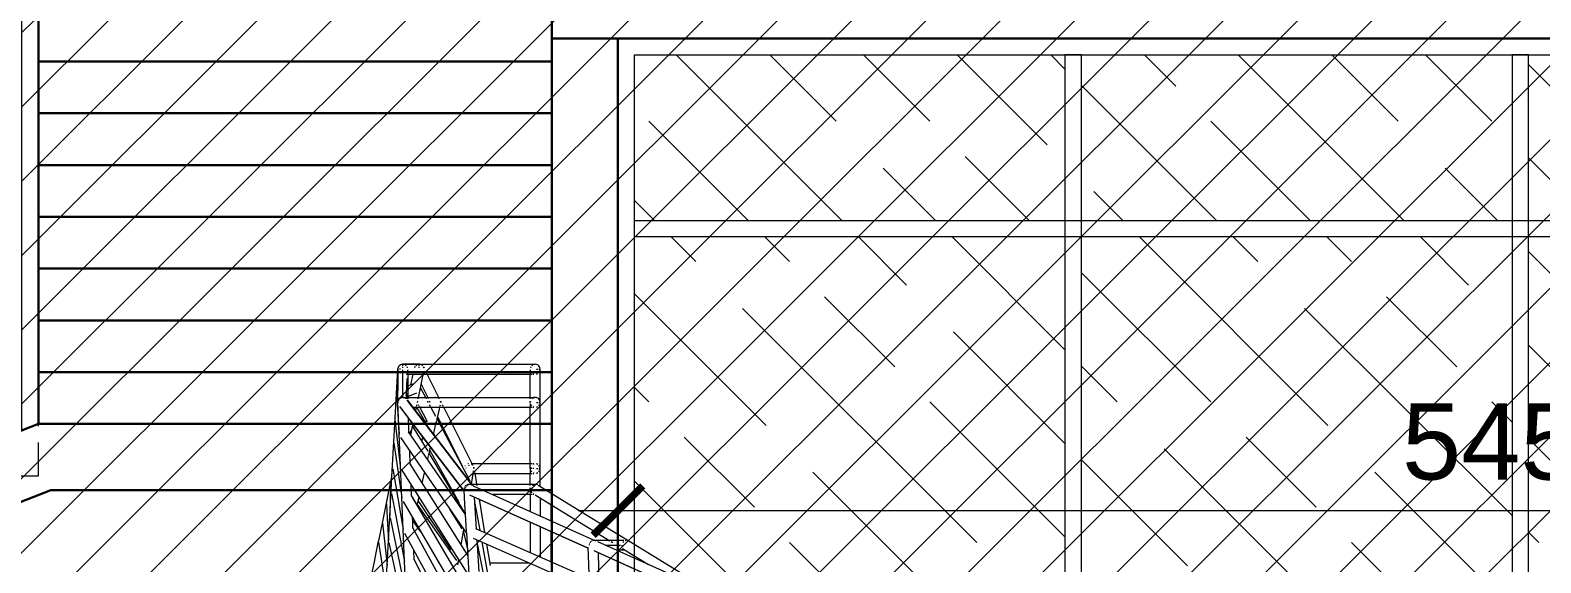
# Model space of a CAD drawing. Header units: millimetres. Extents: x 886808 to 1650903, y -1008069 to 230892.
# Drawn here: x 1017947 to 1022509, y -353395 to -351785 of the extents above; entities that cross this region are included whole.
import ezdxf

# ---------------------------------------------------------------- set-up
doc = ezdxf.new("R2010")
doc.units = ezdxf.units.MM
for name, pattern in [('ACAD_ISO07W100', [3, 0, -3]), ('CENTER', [2, 1.25, -0.25, 0.25, -0.25]), ('DASHED', [0.75, 0.5, -0.25])]:
    doc.linetypes.add(name, pattern=pattern)
doc.layers.get('0').update_dxf_attribs({"lineweight": 0})
for name, color, linetype, lineweight in [('0.NETMANHNHAT-0.05', 251, 'Continuous', 0), ('03- Net Cua- 153', 153, 'Continuous', 9), ('06- Dim- 250', 250, 'Continuous', 0), ('8l NET TO', 8, 'Continuous', 9), ('A-Wall', 113, 'Continuous', 30), ('A_Dim', 8, 'Continuous', 5)]:
    doc.layers.add(name, color=color, linetype=linetype, lineweight=lineweight)
doc.styles.add('TIÊU ĐỀ', font='arial.ttf', dxfattribs={"height": 230})
doc.dimstyles.new('1-100', dxfattribs={"dimtxt": 230, "dimasz": 150, "dimexe": 150, "dimexo": 300, "dimgap": 90, "dimtad": 1, "dimdec": 0, "dimrnd": 5, "dimzin": 0, "dimtxsty": 'TIÊU ĐỀ', "dimblk": 'ARCHTICK', "dimcen": 100, "dimdle": 120, "dimclrd": 256, "dimclre": 256, "dimclrt": 2, "dimadec": 0, "dimazin": 0, "dimtfac": 1, "dimtdec": 0, "dimtix": 1, "dimtmove": 1, "dimatfit": 3, "dimldrblk": 'OPEN30', "dimfxl": 900, "dimtolj": 1, "dimtzin": 0, "dimlwd": 13, "dimlwe": 13, "dimarcsym": 1})

# ---------------------------------------------------------------- blocks, each defined once
blk = doc.blocks.new('_ArchTick')
at = {"color": 0, "linetype": 'ByBlock', "const_width": 0.15}
blk.add_lwpolyline([(-0.5, -0.5), (0.5, 0.5)], dxfattribs=at)
blk = doc.blocks.new('*D661')
at = {"layer": 'A_Dim', "lineweight": 13, "transparency": 16777216}
for p, q in [((1019721.8, -353211.2), (1019721.8, -353087.5)), ((1025171.8, -353211.2), (1025171.8, -353087.5)), ((1019601.8, -353237.5), (1025291.8, -353237.5))]:
    blk.add_line(p, q, dxfattribs=at)
at = {"layer": 'Defpoints', "color": 0, "transparency": 16777216}
for p in [(1025171.8, -353237.5), (1019721.8, -353511.2), (1025171.8, -353511.2)]:
    blk.add_point(p, dxfattribs=at)
at = {"layer": 'A_Dim', "lineweight": 13, "transparency": 16777216, "xscale": 150, "yscale": 150, "zscale": 150, "rotation": 180}
blk.add_blockref('_ArchTick', (1019721.8, -353237.5), dxfattribs=at)
at = {"layer": 'A_Dim', "lineweight": 13, "transparency": 16777216, "xscale": 150, "yscale": 150, "zscale": 150}
blk.add_blockref('_ArchTick', (1025171.8, -353237.5), dxfattribs=at)
at = {"layer": 'A_Dim', "color": 2, "transparency": 16777216, "insert": (1022446.8, -353030), "char_height": 230, "attachment_point": 5, "style": 'TIÊU ĐỀ'}
blk.add_mtext('\\A1;5450', dxfattribs=at)
blk = doc.blocks.new('_Open30')
at = {"color": 0, "linetype": 'ByBlock', "lineweight": -2}
for p, q in [((-1, 0.268), (0, 0)), ((0, 0), (-1, -0.268)), ((0, 0), (-1, 0))]:
    blk.add_line(p, q, dxfattribs=at)
blk = doc.blocks.new('A$C62D649C3')
at = {"transparency": 33554636}
for p, q in [((3831.1, 6775.6), (3835.1, 6850)), ((3835.9, 6855), (3835.1, 6851.2)), ((3835.1, 6850.8), (3835.1, 6851.2)), ((3835.2, 6850.8), (3835.1, 6850.8)), ((3835.1, 6850), (3835.1, 6850.8)), ((3835.1, 6850), (3835.1, 6785)), ((3835.4, 6852.6), (3835.2, 6850.8)), ((3837.1, 6850.7), (3835.2, 6850.8)), ((3835.6, 6853.9), (3835.4, 6852.7)), ((3835.6, 6853.9), (3835.4, 6852.7)), ((3835.8, 6854.3), (3835.6, 6853.9)), ((3835.8, 6854.3), (3835.6, 6853.9)), ((3836.7, 6856.5), (3835.8, 6854.3)), ((3837.1, 6857.3), (3835.9, 6855)), ((3837.1, 6857.5), (3836.7, 6856.6)), ((3837.3, 6857.8), (3837.1, 6857.5)), ((3837.1, 6857.5), (3837.1, 6857.5)), ((3837.7, 6858.5), (3837.3, 6857.8)), ((3837.7, 6858.2), (3837.3, 6857.8)), ((3837.3, 6857.8), (3837.3, 6857.8)), ((3839, 6860), (3837.7, 6858.5)), ((3838.9, 6859.8), (3838.6, 6859.4)), ((3839.5, 6860.6), (3839, 6860)), ((3840.3, 6861.4), (3839.5, 6860.5)), ((3839.7, 6860.7), (3839.5, 6860.6)), ((3839.5, 6860.6), (3839.5, 6860.6)), ((3839.9, 6860.9), (3839.8, 6860.9)), ((3842.2, 6862.6), (3840.3, 6861.4)), ((3841.7, 6862.3), (3840.3, 6861.2)), ((3840.3, 6861.2), (3840.3, 6861.2)), ((3843.6, 6850.4), (3840.3, 6850.5)), ((3842.6, 6862.9), (3842.2, 6862.6)), ((3843.6, 6863.3), (3842.6, 6862.9)), ((3843, 6863.2), (3842.6, 6863)), ((3842.6, 6863), (3842.6, 6862.9)), ((3843.6, 6863.5), (3842.7, 6863)), ((3843.6, 6863.4), (3843, 6863.2)), ((3846.2, 6864.4), (3843.6, 6863.5)), ((3846.2, 6864.4), (3844.9, 6863.9)), ((3846.2, 6864.5), (3845.1, 6864)), ((3846.7, 6864.6), (3846.2, 6864.5)), ((3846.7, 6864.5), (3846.2, 6864.4)), ((3847.3, 6864.7), (3846.3, 6864.4)), ((3850.1, 6865), (3847.3, 6864.6)), ((3850.1, 6864.9), (3847.3, 6864.6)), ((3849.7, 6864.9), (3847.3, 6864.7)), ((3850.1, 6865), (3850.1, 6864.9)), ((3900.1, 6865), (3850.1, 6865)), ((3853.9, 6864.5), (3850.1, 6865)), ((3851.2, 6865), (3850.1, 6864.9)), ((3853.4, 6864.5), (3850.1, 6864.9)), ((3850.1, 6864.5), (3850.1, 6864.9)), ((3850.1, 6864.9), (3850.1, 6864.9)), ((3850.1, 6860.6), (3850.1, 6863)), ((3850.1, 6853.9), (3850.1, 6857.5)), ((3850.1, 6765), (3850.1, 6848.5)), ((3851.2, 6865), (3899.7, 6865)), ((3857.6, 6862.9), (3857.4, 6863)), ((3860.6, 6860.6), (3857.6, 6863)), ((3860.6, 6860.6), (3857.6, 6862.9)), ((3860.7, 6860.6), (3860.6, 6860.6)), ((3863.1, 6857.5), (3863, 6857.5)), ((3863.6, 6856.2), (3863.1, 6857.5)), ((3864, 6855.1), (3864, 6855.2)), ((3864.5, 6853.9), (3864, 6855.1)), ((3865.1, 6848.5), (3865, 6847.4)), ((3865.1, 6835), (3865, 6847.4)), ((3887.1, 6857.5), (3885.6, 6853.9)), ((3887.1, 6857.5), (3885.6, 6853.9)), ((3887.2, 6857.5), (3887.1, 6857.5)), ((3892.6, 6863), (3889.5, 6860.6)), ((3892.6, 6862.9), (3889.6, 6860.6)), ((3892.8, 6863), (3892.6, 6862.9)), ((3900.1, 6865), (3896.2, 6864.5)), ((3900.1, 6864.9), (3896.8, 6864.5)), ((3899.7, 6865), (3900.1, 6864.9)), ((3900.1, 6865), (4250.1, 6865)), ((3903.9, 6864.5), (3900.1, 6865)), ((3900.1, 6864.9), (3900.4, 6865)), ((3900.1, 6864.9), (3900.1, 6865)), ((3903.5, 6864.5), (3900.1, 6864.9)), ((3900.1, 6864.5), (3900.1, 6864.9)), ((3900.1, 6860.6), (3900.1, 6863)), ((3900.1, 6853.9), (3900.1, 6857.5)), ((3900.4, 6865), (3901.3, 6865)), ((3903.5, 6864.5), (3901.3, 6865)), ((3908.6, 6862.4), (3907.4, 6863)), ((3907.6, 6863), (3907.5, 6863)), ((3907.6, 6862.9), (3907.6, 6863)), ((3907.9, 6862.7), (3907.6, 6862.9)), ((3909.8, 6861.2), (3908, 6862.7)), ((3909.8, 6861.2), (3908.6, 6862.4)), ((3909.9, 6861.2), (3909.8, 6861.2)), ((3910.5, 6860.6), (3909.9, 6861.2)), ((3910.6, 6860.6), (3909.9, 6861.2)), ((3912.9, 6857.5), (3913.6, 6856.5)), ((3913.1, 6857.5), (3913, 6857.5)), ((3913.3, 6857), (3913.1, 6857.5)), ((3914.5, 6853.9), (3913.3, 6856.9)), ((3913.6, 6856.5), (3914.9, 6853.9)), ((4235.1, 6848.5), (4235.1, 6835)), ((4237.1, 6857.5), (4235.6, 6853.9)), ((4237.1, 6857.5), (4237.1, 6857.5)), ((4237.1, 6857.5), (4237.1, 6857.5)), ((4242.6, 6863), (4239.5, 6860.6)), ((4242.6, 6862.9), (4239.5, 6860.6)), ((4239.5, 6860.6), (4239.5, 6860.6)), ((4242.7, 6863), (4242.6, 6862.9)), ((4250.1, 6865), (4246.2, 6864.5)), ((4250.1, 6864.9), (4246.7, 6864.5)), ((4250.1, 6864.9), (4250.1, 6865)), ((4253.9, 6864.5), (4250.1, 6865)), ((4253.9, 6864.4), (4250.1, 6864.9)), ((4257.6, 6863), (4253.9, 6864.5)), ((4257.6, 6862.9), (4253.9, 6864.4)), ((4253.9, 6850), (4257.6, 6850)), ((4260.7, 6860.6), (4257.6, 6863)), ((4260.7, 6860.6), (4257.6, 6862.9)), ((4263.1, 6857.5), (4260.7, 6860.6)), ((4260.7, 6860.6), (4260.7, 6860.6)), ((4260.7, 6850), (4263.1, 6850)), ((4264.6, 6853.9), (4263.1, 6857.5)), ((4263.1, 6857.5), (4263.1, 6857.5)), ((4265.1, 6850), (4264.6, 6853.9)), ((4264.6, 6850), (4265.1, 6850)), ((4264.6, 6846.1), (4265.1, 6850)), ((4265.1, 6750), (4265.1, 6850)), ((3860.7, 6839.5), (3862.5, 6841.5)), ((3860.7, 6839.4), (3861.1, 6840)), ((3860.7, 6839.4), (3860.7, 6839.4)), ((3860.7, 6835), (3863.6, 6835)), ((3860.7, 6835), (3863.6, 6835)), ((3863.6, 6798.7), (3860.7, 6797.6)), ((3861.1, 6776.3), (3862.3, 6798.2)), ((3861.3, 6840.2), (3862.8, 6842.2)), ((3862.3, 6798.2), (3863.6, 6822.1)), ((3862.5, 6841.5), (3863, 6842.5)), ((3862.8, 6842.2), (3863, 6842.5)), ((3864.8, 6835), (3881.6, 6835)), ((3864.8, 6835), (3898.2, 6835)), ((3865.1, 6799.2), (3864.8, 6799.1)), ((3865.1, 6835), (3865.1, 6765)), ((3875, 6803), (3865.1, 6799.2)), ((3875, 6803), (3881.6, 6835)), ((3883.3, 6806.2), (3875, 6803)), ((3881.6, 6835), (3881.7, 6835)), ((3881.6, 6835), (3912.3, 6835)), ((3881.7, 6835), (3882.1, 6837)), ((3882.6, 6839.4), (3883.2, 6842.5)), ((3902.7, 6788.6), (3911, 6828.8)), ((3906, 6804.6), (3925.8, 6765)), ((3911, 6828.8), (3912.3, 6835)), ((3912.3, 6835), (3912.7, 6837)), ((3912.3, 6835), (4235.6, 6835)), ((3913.2, 6839.4), (3913.8, 6842.5)), ((3922.1, 6839.4), (3920.6, 6842.5)), ((3959.3, 6765), (3923.3, 6837)), ((4235.1, 6765), (4235.1, 6835)), ((4237.1, 6842.5), (4239.5, 6839.4)), ((4237.1, 6842.5), (4239.5, 6839.4)), ((4237.1, 6835), (4239.5, 6835)), ((4239.5, 6839.4), (4239.5, 6839.4)), ((4242.6, 6837), (4246.2, 6835.5)), ((4242.6, 6835), (4246.2, 6835)), ((4242.7, 6837), (4246.2, 6835.6)), ((4253.9, 6835.6), (4257.6, 6837.1)), ((4253.9, 6835.5), (4257.6, 6837)), ((4260.7, 6839.4), (4263.1, 6842.5)), ((4260.7, 6839.4), (4260.7, 6839.4)), ((4263.1, 6842.5), (4263.1, 6842.5)), ((3827.1, 6702.7), (3831.1, 6775.6)), ((3831.1, 6775.6), (3839.1, 6653.8)), ((3835.1, 6751), (3835.1, 6785)), ((3835.1, 6785), (3835.1, 6785)), ((3835.6, 6753.9), (3835.3, 6752.1)), ((3835.9, 6754.5), (3835.6, 6753.9)), ((3836, 6753.8), (3835.7, 6752.2)), ((3836.1, 6754.1), (3836, 6753.8)), ((3837.1, 6757.5), (3836.2, 6755.3)), ((3837.6, 6757.3), (3836.9, 6755.8)), ((3837.7, 6758.2), (3837.1, 6757.5)), ((3837.8, 6757.5), (3837.6, 6757.3)), ((3839.5, 6760.6), (3838.6, 6759.4)), ((3840.1, 6760.3), (3839.1, 6759)), ((3839.9, 6760.9), (3839.5, 6760.6)), ((3840.4, 6760.5), (3840.1, 6760.3)), ((3842.6, 6762.9), (3840.3, 6761.2)), ((3843.3, 6762.6), (3841.9, 6761.7)), ((3843.6, 6763.3), (3842.6, 6762.9)), ((3843.6, 6762.7), (3843.3, 6762.6)), ((3846.2, 6764.4), (3844.9, 6763.9)), ((3846.9, 6764.1), (3845.4, 6763.5)), ((3846.7, 6764.5), (3846.2, 6764.4)), ((3847.2, 6764.1), (3846.9, 6764.1)), ((3850.1, 6764.9), (3847.3, 6764.6)), ((3850.1, 6764.5), (3849.1, 6764.4)), ((3850.1, 6765), (4249.5, 6765)), ((3851, 6764.8), (3850.1, 6764.9)), ((3850.1, 6764.9), (3850.1, 6764.7)), ((3850.1, 6764.9), (3850.1, 6764.7)), ((3850.1, 6764.6), (3850.1, 6764.5)), ((3850.1, 6764.5), (3850.1, 6764.3)), ((3850.7, 6764.6), (3850.4, 6764.5)), ((3850.9, 6764.5), (3850.7, 6764.6)), ((3854.5, 6764.1), (3852.9, 6764.3)), ((3853.9, 6764.4), (3853.4, 6764.5)), ((3853.9, 6779), (3853.7, 6778.9)), ((3854.8, 6764.1), (3853.9, 6764.4)), ((3854.8, 6764), (3854.5, 6764.1)), ((3857.6, 6762.9), (3855.8, 6763.7)), ((3858, 6762.6), (3856.5, 6763.2)), ((3857.9, 6762.7), (3857.6, 6762.9)), ((3858.2, 6762.5), (3858, 6762.6)), ((3858.2, 6762.4), (3858.2, 6762.5)), ((3859.6, 6761.3), (3859.6, 6761.4)), ((3860.6, 6760.6), (3859.6, 6761.3)), ((3860.6, 6760.6), (3860.6, 6760.6)), ((3861.1, 6776.3), (3860.7, 6772.7)), ((3860.7, 6768.3), (3861.1, 6776)), ((3863.6, 6766.7), (3860.7, 6765.6)), ((3861.1, 6776.3), (3861.8, 6765)), ((3861.8, 6764.5), (3862.1, 6760.6)), ((3863.3, 6757.2), (4057.4, 6502.5)), ((4057.4, 6502.6), (3863.8, 6756.6)), ((3891.7, 6777.4), (3864.8, 6767.1)), ((3865, 6765), (3865.1, 6767.2)), ((3865, 6760.6), (3865, 6764.5)), ((3865.1, 6764.5), (3865.1, 6760.6)), ((3866.3, 6760.6), (3867.1, 6764.5)), ((3867.2, 6765), (3867.9, 6768.5)), ((3894.7, 6750), (3895.5, 6753.9)), ((3896.9, 6760.6), (3897.7, 6764.5)), ((3897.8, 6765), (3902.6, 6788.2)), ((3919.4, 6765), (3903.8, 6794.2)), ((3921.7, 6760.6), (3919.7, 6764.5)), ((3927.4, 6750), (3925.3, 6753.9)), ((3928, 6760.6), (3926.1, 6764.5)), ((3933.3, 6750), (3931.4, 6753.9)), ((3948.1, 6764.4), (3946.9, 6764.3)), ((3959.2, 6761.7), (3958.2, 6762.5)), ((3959.2, 6761.6), (3958.2, 6762.4)), ((3961.5, 6760.6), (3959.6, 6764.5)), ((3965, 6750), (3964.6, 6753.9)), ((3966.8, 6750), (3964.9, 6753.9)), ((4235.1, 6760.6), (4235.1, 6764.5)), ((4235.1, 6750), (4235.1, 6753.9)), ((4235.6, 6753.8), (4235.1, 6750)), ((4235.6, 6753.9), (4235.6, 6753.8)), ((4235.6, 6753.9), (4235.6, 6753.9)), ((4242.6, 6762.9), (4239.5, 6760.6)), ((4242.6, 6762.6), (4239.9, 6760.6)), ((4246.2, 6764.4), (4242.6, 6762.9)), ((4246.2, 6764.1), (4242.6, 6762.6)), ((4249.5, 6764.5), (4246.2, 6764.1)), ((4246.7, 6764.5), (4246.2, 6764.4)), ((4250.1, 6764.9), (4249.1, 6764.8)), ((4250.1, 6764.6), (4249.8, 6764.5)), ((4253.9, 6764.4), (4250.1, 6764.9)), ((4250.1, 6764.8), (4250.1, 6764.6)), ((4253.9, 6764.1), (4250.1, 6764.6)), ((4257.6, 6762.9), (4253.9, 6764.4)), ((4257.6, 6762.6), (4253.9, 6764.1)), ((4260.7, 6760.6), (4257.6, 6762.9)), ((4260.7, 6760.3), (4257.6, 6762.6)), ((4263.1, 6757.5), (4260.7, 6760.6)), ((4263.1, 6757.3), (4260.7, 6760.3)), ((4264.6, 6753.9), (4263.1, 6757.5)), ((4264.6, 6753.9), (4263.1, 6757.3)), ((4264.6, 6753.8), (4264.6, 6753.9)), ((4265.1, 6750), (4264.6, 6753.8)), ((3835.1, 6751), (3835.1, 6750)), ((3835.1, 6751), (3835.3, 6748.2)), ((3835.1, 6750.5), (3835.1, 6750)), ((3835.1, 6750), (3835.1, 6749.4)), ((3835.2, 6749.4), (3835.1, 6749.4)), ((3835.1, 6749.4), (3835.1, 6749.4)), ((3839.1, 6653.8), (3835.1, 6749.4)), ((3835.4, 6750.3), (3835.3, 6750)), ((3835.3, 6750), (3835.4, 6748.8)), ((3934.3, 6614.8), (3840.9, 6737.3)), ((3841.5, 6736.7), (4025.7, 6494.9)), ((3880.3, 6735), (3935.4, 6735)), ((3889.2, 6723.4), (3892, 6737)), ((3891.9, 6736.5), (3929.2, 6670.8)), ((3892.5, 6739.4), (3893.1, 6742.5)), ((3899.1, 6739.4), (3897.4, 6742.5)), ((3924.7, 6691.2), (3900.4, 6737)), ((3933, 6739.4), (3931.4, 6742.5)), ((3932.4, 6740), (3932.9, 6742.5)), ((3950.4, 6706.8), (3934.3, 6737)), ((3935.4, 6735), (3962, 6735)), ((3952.9, 6695.4), (3960.7, 6729.3)), ((3955.3, 6706), (4029.1, 6558.3)), ((3960.7, 6729.3), (3962, 6735)), ((3962, 6735), (3962.5, 6737)), ((3962, 6735), (4235.6, 6735)), ((3963, 6739.4), (3963.7, 6742.5)), ((3965, 6750), (3965, 6750.1)), ((3972.1, 6739.4), (3970.6, 6742.5)), ((4062, 6559.7), (3973.3, 6737)), ((4235.1, 6746.4), (4235.1, 6735)), ((4235.1, 6550), (4235.1, 6735)), ((4237.1, 6742.5), (4239.5, 6739.4)), ((4237.1, 6735), (4239.5, 6735)), ((4242.6, 6735), (4246.2, 6735)), ((4242.7, 6737), (4246.2, 6735.6)), ((4253.9, 6750), (4257.6, 6750)), ((4253.9, 6735.6), (4257.6, 6737.1)), ((4260.7, 6750), (4263.1, 6750)), ((4260.7, 6739.4), (4263.1, 6742.5)), ((4264.6, 6746.1), (4265.1, 6750)), ((4264.6, 6750), (4265.1, 6750)), ((4265.1, 6550), (4265.1, 6750)), ((3817.5, 6524.8), (3827.1, 6702.6)), ((3827.1, 6702.7), (3827.1, 6702.6)), ((3827.1, 6702.7), (3827.1, 6702.7)), ((3843, 6558.1), (3827.5, 6698.1)), ((3868.9, 6658.9), (3867, 6703.1)), ((4039.8, 6410.9), (3867.8, 6660.5)), ((3877.1, 6668.6), (3870.6, 6656.5)), ((3874.2, 6651.1), (3878.6, 6672.2)), ((3878.7, 6672.6), (3881.1, 6684.5)), ((3926.4, 6602.7), (3880, 6678.8)), ((3881.1, 6684.5), (3881.2, 6684.6)), ((3920.1, 6686.8), (3922.2, 6695.9)), ((3943, 6652.7), (3952.3, 6693.1)), ((4053.8, 6511.9), (3953.9, 6700.1)), ((3823.1, 6627.6), (3847.1, 6461.4)), ((3839.1, 6653.6), (3839.1, 6653.8)), ((3839.1, 6653.8), (3839.1, 6653.8)), ((3839.1, 6653.6), (3839.1, 6653.5)), ((3839.3, 6652.3), (3839.1, 6653.5)), ((3843, 6558.2), (3839.1, 6653.5)), ((3843.2, 6643.4), (4043.4, 6352.9)), ((3903.7, 6654.9), (3912.3, 6639.9)), ((3907.6, 6632.5), (3910.3, 6644.2)), ((3928.9, 6591.5), (3934.3, 6614.8)), ((3934.3, 6614.8), (3934.3, 6614.9)), ((4025.7, 6494.9), (3934.3, 6614.8)), ((3950.1, 6643.4), (3943.7, 6655.5)), ((3872.9, 6562.5), (3871.2, 6602.7)), ((3925.5, 6576.8), (3928.3, 6589)), ((4037.6, 6415.9), (3930, 6596.5)), ((3932, 6604.9), (4019.9, 6448.6)), ((3811.1, 6407.1), (3817.5, 6524.8)), ((3813.5, 6505.5), (3817.5, 6524.8)), ((3819.9, 6548.7), (3851.1, 6365.3)), ((3847.1, 6461.7), (3843, 6558.1)), ((4051.3, 6223.8), (3846.5, 6548.2)), ((4047.5, 6285.9), (3872.2, 6563.7)), ((3886.5, 6541.1), (3886.5, 6541.5)), ((3909, 6505.3), (3916.3, 6537)), ((4034.5, 6548.1), (4034.6, 6548.4)), ((4038.2, 6558.5), (4037.6, 6557.7)), ((4038.2, 6558.4), (4037.6, 6557.6)), ((4041.7, 6551.4), (4040.6, 6551.6)), ((4048, 6564.4), (4046.9, 6564.3)), ((4048.2, 6564.1), (4047.1, 6564)), ((4050.1, 6560.3), (4050.1, 6558)), ((4056.9, 6565), (4057.5, 6565)), ((4057.4, 6502.6), (4062.5, 6533.6)), ((4059.1, 6561.7), (4058.2, 6562.4)), ((4059.4, 6561.2), (4058.5, 6561.9)), ((4059, 6565), (4235.6, 6565)), ((4062, 6559.7), (4062.4, 6558.8)), ((4062.5, 6533.6), (4062.8, 6535)), ((4062.8, 6535), (4063.1, 6537)), ((4062.8, 6535), (4235.6, 6535)), ((4063.5, 6539.4), (4064, 6542.5)), ((4064.5, 6553.8), (4064.5, 6553.9)), ((4064.6, 6553.8), (4064.5, 6553.8)), ((4064.6, 6553.7), (4064.6, 6553.8)), ((4064.6, 6553.4), (4064.6, 6553.7)), ((4064.8, 6552.7), (4064.6, 6553.4)), ((4064.9, 6551.5), (4064.7, 6553.1)), ((4064.8, 6552.2), (4064.7, 6553.1)), ((4064.8, 6552.7), (4065.3, 6550)), ((4065, 6550), (4064.9, 6551.5)), ((4065, 6550), (4064.9, 6551.3)), ((4066.5, 6542.5), (4067, 6539.4)), ((4067.4, 6537), (4073.2, 6502.5)), ((4235.6, 6553.7), (4235.1, 6550)), ((4235.6, 6550), (4235.1, 6550)), ((4235.1, 6550), (4235.1, 6535)), ((4235.1, 6502.5), (4235.1, 6535)), ((4235.6, 6553.8), (4235.6, 6553.7)), ((4237.1, 6565), (4239.5, 6565)), ((4239.5, 6550), (4237.1, 6550)), ((4237.1, 6535), (4239.5, 6535)), ((4237.2, 6542.5), (4239.5, 6539.6)), ((4237.3, 6542.5), (4239.5, 6539.8)), ((4242.6, 6565), (4246.2, 6565)), ((4246.2, 6564.2), (4242.6, 6562.7)), ((4246.2, 6563.9), (4242.6, 6562.4)), ((4246.2, 6550), (4242.6, 6550)), ((4242.6, 6535), (4246.2, 6535)), ((4243.2, 6537), (4246.2, 6535.8)), ((4243.9, 6537), (4246.2, 6536.1)), ((4257.6, 6562.7), (4253.9, 6564.2)), ((4257.6, 6562.4), (4253.9, 6563.9)), ((4253.9, 6550), (4257.6, 6550)), ((4253.9, 6536.1), (4257.6, 6537.6)), ((4253.9, 6535.8), (4257.6, 6537.3)), ((4263.1, 6557.4), (4260.7, 6560.4)), ((4263.1, 6557.2), (4260.7, 6560.2)), ((4260.7, 6550), (4263.1, 6550)), ((4260.7, 6539.8), (4263.1, 6542.8)), ((4260.7, 6539.6), (4263.1, 6542.6)), ((4264.6, 6553.7), (4264.6, 6553.8)), ((4265.1, 6550), (4264.6, 6553.7)), ((4264.6, 6550), (4265.1, 6550)), ((4264.6, 6546.3), (4265.1, 6550)), ((4264.6, 6546.2), (4264.6, 6546.3)), ((4265.1, 6495.9), (4265.1, 6550)), ((3789.5, 6389.6), (3813.5, 6505.5)), ((3813.1, 6501.3), (3811.1, 6407.1)), ((3813.5, 6505.5), (3813.5, 6505.5)), ((3813.5, 6505.5), (3813.5, 6505.5)), ((3876.9, 6466.3), (3875.4, 6502.5)), ((3876.8, 6482.9), (3876.2, 6483.7)), ((3876.9, 6499.9), (3877, 6500)), ((4025.7, 6494.9), (4025.7, 6494.9)), ((4025.7, 6494.9), (4035.4, 6482.2)), ((4035.4, 6482.1), (4025.7, 6494.9)), ((4037.8, 6442.4), (4035.2, 6484.7)), ((4035.4, 6487.8), (4035.3, 6487.5)), ((4035.3, 6487.5), (4035.4, 6486.2)), ((4035.4, 6486.6), (4035.7, 6486.6)), ((4036, 6491.3), (4035.7, 6489.7)), ((4036.1, 6491.6), (4036, 6491.3)), ((4037.6, 6494.8), (4036.9, 6493.3)), ((4037.8, 6495), (4037.6, 6494.8)), ((4038.5, 6488.8), (4038.1, 6487.5)), ((4038.1, 6487.5), (4038.1, 6486.9)), ((4039.2, 6491.2), (4039, 6490.7)), ((4040.1, 6497.8), (4039.1, 6496.5)), ((4039.8, 6492.5), (4039.2, 6491.2)), ((4040.4, 6498), (4040.1, 6497.8)), ((4040.9, 6494.7), (4040.7, 6494.2)), ((4041.8, 6495.8), (4040.9, 6494.7)), ((4043.3, 6500.1), (4041.9, 6499.1)), ((4043.3, 6497.7), (4043, 6497.3)), ((4043.6, 6500.2), (4043.3, 6500.1)), ((4044.3, 6498.5), (4043.3, 6497.7)), ((4046.9, 6501.6), (4045.4, 6501)), ((4046.2, 6500), (4045.8, 6499.7)), ((4047.3, 6500.5), (4046.2, 6500)), ((4047.2, 6501.6), (4046.9, 6501.6)), ((4049.3, 6501.5), (4048.8, 6501.3)), ((4050.1, 6502), (4049.1, 6501.9)), ((4050.4, 6501.6), (4049.3, 6501.5)), ((4050.1, 6502), (4050.1, 6502)), ((4050.1, 6502), (4050.1, 6501.6)), ((4050.7, 6502.1), (4050.4, 6502)), ((4050.9, 6502), (4050.7, 6502.1)), ((4052.5, 6502), (4052, 6501.9)), ((4052.5, 6502.5), (4246.8, 6502.5)), ((4053.3, 6501.8), (4052.5, 6502)), ((4054.5, 6501.6), (4053.6, 6501.7)), ((4054.8, 6501.5), (4054.5, 6501.6)), ((4055.5, 6501.5), (4063, 6498.1)), ((4057.5, 6502.5), (4057.4, 6502.6)), ((4057.7, 6504.4), (4058, 6502.5)), ((4057.8, 6502), (4059.6, 6499.6)), ((4059.7, 6499.6), (4057.8, 6502)), ((4058.1, 6501.6), (4058.1, 6502)), ((4063, 6498), (4432.7, 6331.7)), ((4073.3, 6502), (4073.9, 6498.1)), ((4235.1, 6498.1), (4235.1, 6502)), ((4235.1, 6487.5), (4235.1, 6491.4)), ((4235.6, 6491.3), (4235.1, 6487.5)), ((4237, 6487.5), (4235.1, 6487.5)), ((4235.1, 6480), (4235.1, 6476.9)), ((4235.6, 6491.4), (4235.6, 6491.3)), ((4238, 6491.2), (4237, 6487.5)), ((4237.2, 6480), (4239.3, 6477.4)), ((4237.9, 6480), (4239.3, 6477.3)), ((4238, 6491.4), (4238, 6491.2)), ((4242.6, 6500.1), (4239.9, 6498.1)), ((4246.2, 6501.5), (4242.6, 6500.1)), ((4245.3, 6499.9), (4242.9, 6498.1)), ((4248.7, 6501.4), (4245.3, 6499.9)), ((4249.5, 6502), (4246.2, 6501.5)), ((4252.2, 6501.9), (4248.7, 6501.4)), ((4250.1, 6502), (4249.8, 6502)), ((4251.9, 6501.8), (4250.1, 6502)), ((4250.1, 6501.6), (4250.1, 6502)), ((4250.1, 6501.6), (4250.1, 6502)), ((4250.1, 6501.6), (4250.1, 6502)), ((4250.1, 6501.6), (4250.1, 6502)), ((4250.1, 6501.6), (4250.1, 6502)), ((4250.1, 6501.6), (4250.1, 6502)), ((4250.1, 6502), (4250.1, 6501.6)), ((4250.1, 6501.6), (4250.1, 6502)), ((4250.1, 6501.6), (4250.1, 6501.5)), ((4253, 6501.7), (4252.2, 6501.9)), ((4253.9, 6501.5), (4253.1, 6501.7)), ((4255.5, 6501.4), (4253.9, 6501.6)), ((4254.7, 6501.2), (4253.9, 6501.5)), ((4257.6, 6500.3), (4255.5, 6501.4)), ((4259, 6499.6), (4500.1, 6351.7)), ((3801.1, 6443.2), (3803.5, 6399.2)), ((3801.5, 6447.5), (3801.5, 6447.6)), ((3801.5, 6447.5), (3801.5, 6447.5)), ((3815.9, 6474.5), (3855.1, 6268.8)), ((3847.3, 6460.3), (3847.1, 6461.4)), ((3851.1, 6365.7), (3847.1, 6461.4)), ((3851.3, 6450.6), (4059.3, 6094.5)), ((3875.8, 6468.2), (4055.2, 6161)), ((3890.3, 6446.5), (3883, 6455.9)), ((3893.5, 6438), (3899.5, 6464.3)), ((4013.5, 6271.8), (3894.2, 6441.1)), ((3996.3, 6303.7), (3896.9, 6452.8)), ((4018, 6448.8), (4018.4, 6451.3)), ((4039.7, 6411), (4037.8, 6442.4)), ((4410.4, 6309), (4053.1, 6469.8)), ((4056, 6468.4), (4410.4, 6308.9)), ((4072.5, 6368), (4066.6, 6463.7)), ((4067.8, 6444.3), (4082.5, 6363.6)), ((4067.8, 6443.5), (4068.6, 6439)), ((4080.7, 6457.4), (4097.4, 6357)), ((4119.9, 6472.5), (4235.6, 6472.5)), ((4235.1, 6474.5), (4235.1, 6420.6)), ((4237.1, 6472.5), (4239.5, 6472.5)), ((4239.5, 6477.2), (4239.3, 6477.3)), ((4242.6, 6474.5), (4246.2, 6472.3)), ((4242.6, 6472.5), (4245.9, 6472.5)), ((4249.8, 6470), (4475.3, 6331.7)), ((4265.1, 6460.7), (4265.1, 6407.1)), ((4297.3, 6440.9), (4297.3, 6392.7)), ((4300.1, 6391.4), (4300.1, 6439.2)), ((3751.2, 5299.5), (3811.1, 6407.1)), ((3777.5, 6331.6), (3789.5, 6389.4)), ((3789.5, 6389.5), (3789.5, 6389.6)), ((3789.5, 6389.4), (3789.5, 6389.5)), ((3789.5, 6389.5), (3789.5, 6389.5)), ((3803.5, 6399.2), (3807, 6332.1)), ((3811.1, 6407.1), (3811.1, 6407.1)), ((3812, 6400.4), (3859.1, 6172.5)), ((3880.1, 6390.7), (3879.6, 6402.3)), ((3880.9, 6370), (3880.1, 6390.7)), ((3880.9, 6383.8), (3883.6, 6395.4)), ((3905.1, 6358.5), (3882.2, 6389.3)), ((4029.6, 6367.8), (3992.2, 6427.2)), ((4009.7, 6399.3), (4010.1, 6401.2)), ((4042.9, 6359.5), (4039.8, 6410.9)), ((4235.1, 6387.9), (4235.1, 6296.1)), ((3789.1, 6385.1), (3803, 6257.9)), ((3851.1, 6365.3), (3851.1, 6365.6)), ((3855.1, 6269.7), (3851.1, 6365.3)), ((3855.4, 6354.2), (4067.3, 5965.3)), ((3879.8, 6372.1), (4062.9, 6035.9)), ((4026.7, 6318.8), (4032.6, 6353.7)), ((4032.8, 6355), (4034.6, 6365.7)), ((4033.3, 6358.4), (4046.5, 6301.3)), ((4050.9, 6230.4), (4043.2, 6356)), ((4070.2, 6369), (4413.3, 6217.4)), ((4265.1, 6374.4), (4265.1, 6282.9)), ((4297.3, 6359.9), (4297.3, 6268.7)), ((4300.1, 6267.4), (4300.1, 6358.7)), ((4500.1, 6351.7), (4533.4, 6331.2)), ((3765.5, 6273.6), (3777.4, 6331.3)), ((3777.2, 6327), (3799, 6183.8)), ((3777.4, 6331.4), (3777.5, 6331.5)), ((3777.4, 6331.3), (3777.4, 6331.4)), ((3777.5, 6331.6), (3777.5, 6331.5)), ((3808, 6326.2), (3863.1, 6076.3)), ((3884.9, 6273.8), (3883.7, 6302.3)), ((3993.3, 6300.5), (3994.4, 6307.1)), ((4062.7, 6339.5), (4414.4, 6184.1)), ((4080.5, 6238.5), (4074.6, 6334.3)), ((4075.2, 6323.4), (4093.1, 6233)), ((4089, 6327.9), (4107.4, 6226.9)), ((4103.3, 6321.6), (4114.2, 6256.6)), ((4413.7, 6205.4), (4410.3, 6311.7)), ((4413.5, 6320.1), (4413.1, 6318.7)), ((4413.1, 6318.7), (4413.1, 6318.2)), ((4414.2, 6322.5), (4414, 6322)), ((4414.8, 6323.7), (4414.2, 6322.5)), ((4415.9, 6326), (4415.7, 6325.5)), ((4416.8, 6327.1), (4415.9, 6326)), ((4418.3, 6329), (4418, 6328.5)), ((4419.3, 6329.8), (4418.3, 6329)), ((4421.2, 6331.3), (4420.8, 6330.9)), ((4422.3, 6331.8), (4421.2, 6331.3)), ((4424.3, 6332.7), (4423.8, 6332.5)), ((4425.4, 6332.9), (4424.3, 6332.7)), ((4425.1, 6333.3), (4425.1, 6333.1)), ((4425.1, 6333.1), (4425.1, 6332.8)), ((4427.5, 6333.2), (4427, 6333.1)), ((4427.1, 6333.7), (4517.3, 6333.7)), ((4428.5, 6333), (4427.5, 6333.2)), ((4787.1, 6139.5), (4428.1, 6301.1)), ((4430.5, 6332.7), (4430, 6332.8)), ((4430.8, 6299.7), (4787.1, 6139.4)), ((4438, 6329.3), (4750.4, 6188.8)), ((4461.5, 6318.7), (4508.2, 6318.7)), ((4479.1, 6329.3), (4484.2, 6326.2)), ((4494.9, 6303.7), (4520.9, 6303.7)), ((4496.4, 6318.7), (4502.7, 6314.9)), ((4500.1, 6314.9), (4500.1, 6316.5)), ((4500.1, 6301.4), (4500.1, 6308.1)), ((4512, 6318.7), (4511.9, 6315)), ((4511.9, 6315), (4511.9, 6314.9)), ((4513.7, 6308.1), (4516.7, 6306.3)), ((4514.8, 6308.1), (4516.7, 6306.3)), ((4517.3, 6328.9), (4515, 6326.2)), ((4516.7, 6306.3), (4592.4, 6259.9)), ((4517.9, 6329.3), (4517.3, 6328.9)), ((4523.7, 6332.6), (4521.6, 6331.7)), ((4527.2, 6333.1), (4523.7, 6332.6)), ((4525.1, 6333.3), (4525.1, 6332.8)), ((4525.1, 6332.8), (4525.1, 6332.7)), ((4530.5, 6332.6), (4527.2, 6333.1)), ((4533.4, 6331.2), (4530.5, 6332.6)), ((4533.4, 6331.2), (4807.3, 6163.1)), ((3753.5, 6215.8), (3765.4, 6273.2)), ((3765.4, 6273.5), (3765.5, 6273.6)), ((3765.4, 6273.2), (3765.4, 6273.5)), ((3765.4, 6273.2), (3765.4, 6273.2)), ((3765.5, 6273.6), (3765.5, 6273.6)), ((3859.1, 6173.7), (3855.1, 6269.6)), ((3883.8, 6276), (4070.7, 5910.7)), ((4016.8, 6259.2), (4019.4, 6274.5)), ((4112.8, 6265), (4231.3, 6265)), ((4443.8, 6204), (4440.8, 6295.3)), ((4500.1, 6180.1), (4500.1, 6268.7))]:
    blk.add_line(p, q, dxfattribs=at)

msp = doc.modelspace()

# ---------------------------------------------------------------- hatches: boundary and pattern name
at = {"layer": 'A_Dim', "transparency": 33554457}
h = msp.add_hatch(dxfattribs=at)
h.set_pattern_fill('ANSI31', color=256, scale=50)
h.paths.add_polyline_path([(1057771.5, -351410.1), (1012052.5, -351410.1), (1012052.5, -360423), (1057771.5, -360423)])
at = {"layer": 'A_Dim', "transparency": 33554534}
h = msp.add_hatch(dxfattribs=at)
h.set_pattern_fill('GOST_WOOD', color=256, scale=100, angle=45)
h.set_pattern_definition([(135, (-719101.95, -236661.1), (424.26407, 424.26407), [1000, -200]), (135, (-718819.1, -236661.1), (424.26407, 424.26407), [600, -150, 300, -150]), (135, (-718465.55, -236731.8), (424.26407, 424.26407), [1000, -200])])
h.paths.add_polyline_path([(1047371.8, -351860.1), (1045951.6, -351860.1), (1046640.2, -352360.1), (1047371.8, -352360.1)])
h.paths.add_polyline_path([(1047371.8, -352410.1), (1045896.7, -352410.1), (1045896.7, -354960.1), (1047371.8, -354960.1)])
h.paths.add_polyline_path([(1044196.9, -352410.1), (1042671.8, -352410.1), (1042671.8, -354960.1), (1044196.9, -354960.1)])
h.paths.add_polyline_path([(1028121.8, -352410.1), (1026796.8, -352410.1), (1026796.8, -354960.1), (1028121.8, -354960.1)])
h.paths.add_polyline_path([(1026746.8, -352410.1), (1025421.8, -352410.1), (1025421.8, -354960.1), (1026746.8, -354960.1)])
h.paths.add_polyline_path([(1021071.8, -352410.1), (1019771.8, -352410.1), (1019771.8, -354960.1), (1021071.8, -354960.1)])
h.paths.add_polyline_path([(1021121.8, -354960.1), (1022421.8, -354960.1), (1022421.8, -352410.1), (1021121.8, -352410.1)])
h.paths.add_polyline_path([(1023771.8, -352410.1), (1022471.8, -352410.1), (1022471.8, -354960.1), (1023771.8, -354960.1)])
h.paths.add_polyline_path([(1025121.8, -352410.1), (1023821.8, -352410.1), (1023821.8, -354960.1), (1025121.8, -354960.1)])
h.paths.add_polyline_path([(1029546.8, -354960.1), (1030871.8, -354960.1), (1030871.8, -352410.1), (1029546.8, -352410.1)])
h.paths.add_polyline_path([(1029496.8, -352410.1), (1028171.8, -352410.1), (1028171.8, -354960.1), (1029496.8, -354960.1)])
h.paths.add_polyline_path([(1031171.8, -352410.1), (1031171.8, -354960.1), (1032216.8, -354960.1), (1032216.8, -352410.1)])
h.paths.add_polyline_path([(1036621.8, -352410.1), (1035576.8, -352410.1), (1035576.8, -354960.1), (1036621.8, -354960.1)])
h.paths.add_polyline_path([(1036921.8, -354960.1), (1037966.8, -354960.1), (1037966.8, -352410.1), (1036921.8, -352410.1)])
h.paths.add_polyline_path([(1041326.8, -354960.1), (1042371.8, -354960.1), (1042371.8, -352410.1), (1041326.8, -352410.1)])
h.paths.add_polyline_path([(1045846.7, -351860.1), (1044246.9, -351860.1), (1044246.9, -352360.1), (1045846.7, -352360.1)])
h.paths.add_polyline_path([(1046257.6, -351860.1), (1045896.7, -351860.1), (1045896.7, -352360.1), (1046640.2, -352360.1)])
h.paths.add_polyline_path([(1044196.9, -351860.1), (1042671.8, -351860.1), (1042671.8, -352360.1), (1044196.9, -352360.1)])
h.paths.add_polyline_path([(1042371.8, -351860.1), (1041326.8, -351860.1), (1041326.8, -352360.1), (1042371.8, -352360.1)])
h.paths.add_polyline_path([(1041276.8, -351860.1), (1038016.8, -351860.1), (1038016.8, -352360.1), (1041276.8, -352360.1)])
h.paths.add_polyline_path([(1037966.8, -351860.1), (1036921.8, -351860.1), (1036921.8, -352360.1), (1037966.8, -352360.1)])
h.paths.add_polyline_path([(1036621.8, -351860.1), (1035576.8, -351860.1), (1035576.8, -352360.1), (1036621.8, -352360.1)])
h.paths.add_polyline_path([(1035526.8, -351860.1), (1032266.8, -351860.1), (1032266.8, -352360.1), (1035526.8, -352360.1)])
h.paths.add_polyline_path([(1032216.8, -351860.1), (1031171.8, -351860.1), (1031171.8, -352360.1), (1032216.8, -352360.1)])
h.paths.add_polyline_path([(1030871.8, -351860.1), (1029546.8, -351860.1), (1029546.8, -352360.1), (1030871.8, -352360.1)])
h.paths.add_polyline_path([(1029496.8, -351860.1), (1028171.8, -351860.1), (1028171.8, -352360.1), (1029496.8, -352360.1)])
h.paths.add_polyline_path([(1028121.8, -351860.1), (1026796.8, -351860.1), (1026796.8, -352360.1), (1028121.8, -352360.1)])
h.paths.add_polyline_path([(1026746.8, -351860.1), (1025421.8, -351860.1), (1025421.8, -352360.1), (1026746.8, -352360.1)])
h.paths.add_polyline_path([(1025121.8, -351860.1), (1023821.8, -351860.1), (1023821.8, -352360.1), (1025121.8, -352360.1)])
h.paths.add_polyline_path([(1023771.8, -351860.1), (1022471.8, -351860.1), (1022471.8, -352360.1), (1023771.8, -352360.1)])
h.paths.add_polyline_path([(1022421.8, -351860.1), (1021121.8, -351860.1), (1021121.8, -352360.1), (1022421.8, -352360.1)])
h.paths.add_polyline_path([(1021071.8, -351860.1), (1019771.8, -351860.1), (1019771.8, -352360.1), (1021071.8, -352360.1)])

# ---------------------------------------------------------------- linework, layer by layer
at = {"layer": '0.NETMANHNHAT-0.05', "transparency": 33554636}
msp.add_lwpolyline([(1017921.8, -351750.3), (1017971.8, -351750.3), (1017971.8, -352975.3), (1017921.8, -352997.2)], close=True, dxfattribs=at)
at = {"layer": '03- Net Cua- 153', "linetype": 'Continuous', "transparency": 33554636}
for points in [[(1019721.8, -351810.1), (1025171.8, -351810.1), (1025171.8, -355010.1), (1019721.8, -355010.1)], [(1019771.8, -351860.1), (1025121.8, -351860.1), (1025121.8, -354960.1), (1019771.8, -354960.1)], [(1019771.8, -352360.1), (1025121.8, -352360.1), (1025121.8, -352410.1), (1019771.8, -352410.1)]]:
    msp.add_lwpolyline(points, close=True, dxfattribs=at)
at = {"layer": '03- Net Cua- 153', "linetype": 'Continuous', "transparency": 33554636, "elevation": 0}
for points in [[(1021121.8, -351860.1), (1021071.8, -351860.1), (1021071.8, -354960.1), (1021121.8, -354960.1)], [(1022471.8, -351860.1), (1022421.8, -351860.1), (1022421.8, -354960.1), (1022471.8, -354960.1)]]:
    msp.add_lwpolyline(points, close=True, dxfattribs=at)
at = {"layer": '06- Dim- 250', "linetype": 'DASHED', "ltscale": 200, "transparency": 33554636}
msp.add_lwpolyline([(1017571.8, -353288.4), (1017571.8, -353131.8), (1017971.8, -353131.8), (1017971.8, -352975.3)], dxfattribs=at)
at = {"layer": '8l NET TO', "color": 251, "linetype": 'CENTER', "ltscale": 1000, "true_color": 0x636466, "transparency": 33554636}
msp.add_line((1019521.8, -344100.9), (1019521.8, -362079.6), dxfattribs=at)
at = {"layer": 'A-Wall', "transparency": 33554636}
msp.add_line((1017971.8, -352975.3), (1017971.8, -351750.3), dxfattribs=at)
for points in [[(1019521.8, -351810.1), (1047436.8, -351810.1), (1047436.8, -351410.1), (1019521.8, -351410.1)], [(1019521.8, -355010.1), (1019721.8, -355010.1), (1019721.8, -351810.1), (1019521.8, -351810.1)]]:
    msp.add_lwpolyline(points, close=True, dxfattribs=at)
for points in [[(1017971.8, -352975.3), (1017971.8, -351566.6)], [(1019521.8, -351879.7), (1017971.8, -351879.7)], [(1019521.8, -352036.2), (1017971.8, -352036.2)], [(1019521.8, -352192.7), (1017971.8, -352192.7)], [(1019521.8, -352349.2), (1017971.8, -352349.2)], [(1019521.8, -352505.7), (1017971.8, -352505.7)], [(1019521.8, -352662.3), (1017971.8, -352662.3)], [(1019521.8, -352818.8), (1017971.8, -352818.8)], [(1017171.8, -353288.4), (1017971.8, -352975.3)], [(1019521.8, -352975.3), (1017971.8, -352975.3)], [(1019521.8, -353175.3), (1018009.5, -353175.3), (1017221.8, -353483.6)]]:
    msp.add_lwpolyline(points, dxfattribs=at)

# ---------------------------------------------------------------- block references
at = {"layer": 'A_Dim', "linetype": 'ACAD_ISO07W100', "transparency": 33554534}
msp.add_blockref('A$C62D649C3', (1015221.7, -359660.1), dxfattribs=at)

# ---------------------------------------------------------------- dimensions: what is measured, and where the dimension line sits
at = {"layer": 'A_Dim', "transparency": 33554636}
dim = msp.add_linear_dim(base=(1025171.8, -353237.5), p1=(1019721.8, -353511.2), p2=(1025171.8, -353511.2), dimstyle='1-100', override={"dimscale": 1}, dxfattribs=at)
dim.commit()
dim.dimension.update_dxf_attribs({"geometry": '*D661', "text_midpoint": (1022446.8, -353030)})

doc.saveas('drawing.dxf')
